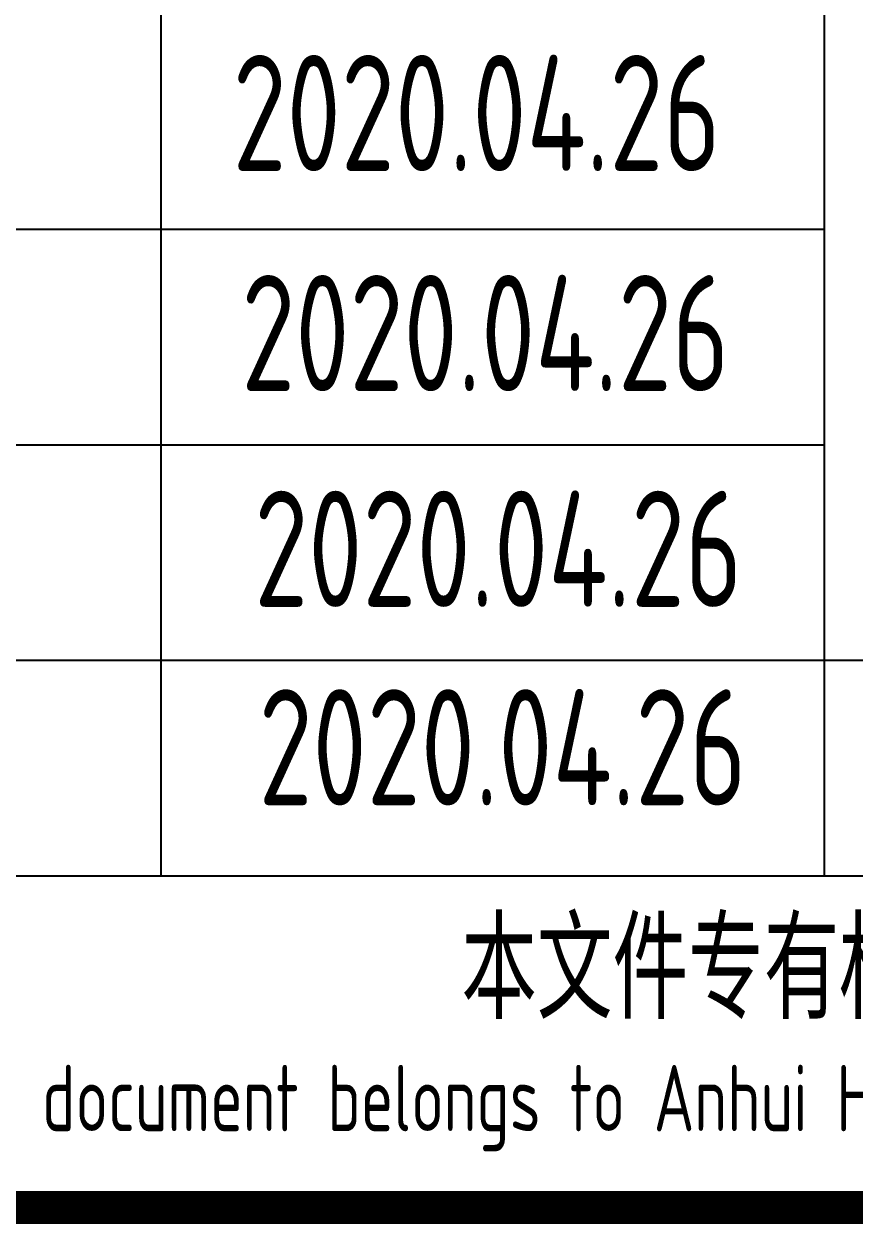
# Model space of a CAD drawing. Extents: x 5394041 to 5729212, y -433068 to -301615.
# Drawn here: x 5476349 to 5478855, y -420001 to -416382 of the extents above; entities that cross this region are included whole.
import ezdxf
from ezdxf.enums import TextEntityAlignment as Align

# ---------------------------------------------------------------- set-up
doc = ezdxf.new("R2010")
doc.units = 0
doc.header["$LTSCALE"] = 1000
doc.header["$MEASUREMENT"] = 0
doc.layers.get('0').update_dxf_attribs({"linetype": 'CONTINUOUS'})
doc.layers.add('PUB_TITLE', color=4, linetype='CONTINUOUS')
doc.styles.add('AHD', font='sceie.shx', dxfattribs={"width": 0.7, "bigfont": 'sceic.shx'})
doc.styles.add('sceie', font='sceie.shx', dxfattribs={"width": 0.7, "bigfont": 'sceic.shx'})

# ---------------------------------------------------------------- blocks, each defined once
blk = doc.blocks.new('签名')
at = {"style": 'sceie', "width": 0.8}
for p in [(5486670.1, -514111), (5486631, -514761.6), (5486657.1, -515425.2), (5486696.1, -516075.8), (5486709.1, -516674.4)]:
    blk.add_attdef('2020.4.26', text='', height=350, dxfattribs=at).set_placement(p, align=Align.MIDDLE)

msp = doc.modelspace()

# ---------------------------------------------------------------- linework, layer by layer
for p, q in [((5476762.3, -418950.6), (5476762.3, -415700.6)), ((5478762.3, -418950.6), (5478762.3, -415700.6)), ((5473262.3, -417000.6), (5478762.3, -417000.6)), ((5473262.3, -417650.6), (5478762.3, -417650.6)), ((5473262.3, -418300.6), (5491262.3, -418300.6)), ((5473262.3, -418950.6), (5491262.3, -418950.6)), ((5473262.3, -419950.6), (5491262.3, -419950.6))]:
    msp.add_line(p, q)
at = {"layer": 'PUB_TITLE', "color": 4, "const_width": 100}
msp.add_lwpolyline([(5410662.3, -419950.6), (5491262.3, -419950.6), (5491262.3, -362550.6), (5410662.3, -362550.6)], close=True, dxfattribs=at)

# ---------------------------------------------------------------- block references
at = {"color": 0}
ref = msp.add_blockref('签名', (-8917.3, 98111.9), dxfattribs=at)
ref.add_attrib('2020.4.26', '2020.04.26', dxfattribs={"height": 350, "style": 'sceie', "width": 0.8}).set_placement((5477791.9, -418562.5), align=Align.MIDDLE)
ref.add_attrib('2020.4.26', '2020.04.26', dxfattribs={"height": 350, "style": 'sceie', "width": 0.8}).set_placement((5477778.9, -417963.9), align=Align.MIDDLE)
ref.add_attrib('2020.4.26', '2020.04.26', dxfattribs={"height": 350, "style": 'sceie', "width": 0.8}).set_placement((5477739.8, -417313.3), align=Align.MIDDLE)
ref.add_attrib('2020.4.26', '2020.04.26', dxfattribs={"height": 350, "style": 'sceie', "width": 0.8}).set_placement((5477713.7, -416649.7), align=Align.MIDDLE)

# ---------------------------------------------------------------- texts
at = {"style": 'AHD', "width": 0.8}
for s, height, p in [('本文件专有权属安徽华东化工医药工程有限责任公司所有,未经许可不得复制或转让给第三方', 300, (5482262.3, -419250.6)), ('本文件专有权属安徽华东化工医药工程有限责任公司所有,未经许可不得复制或转让给第三方', 300, (5482262.3, -419250.6)), ('The proprietary right of this document belongs to Anhui Huadong Chemical And Medical Engineering  Co.,Ltd.  and any replication or transfer to the 3rd. side is forbidden without its permission. ', 200, (5482262.3, -419650.6))]:
    msp.add_text(s, height=height, dxfattribs=at).set_placement(p, align=Align.MIDDLE)

doc.saveas('drawing.dxf')
